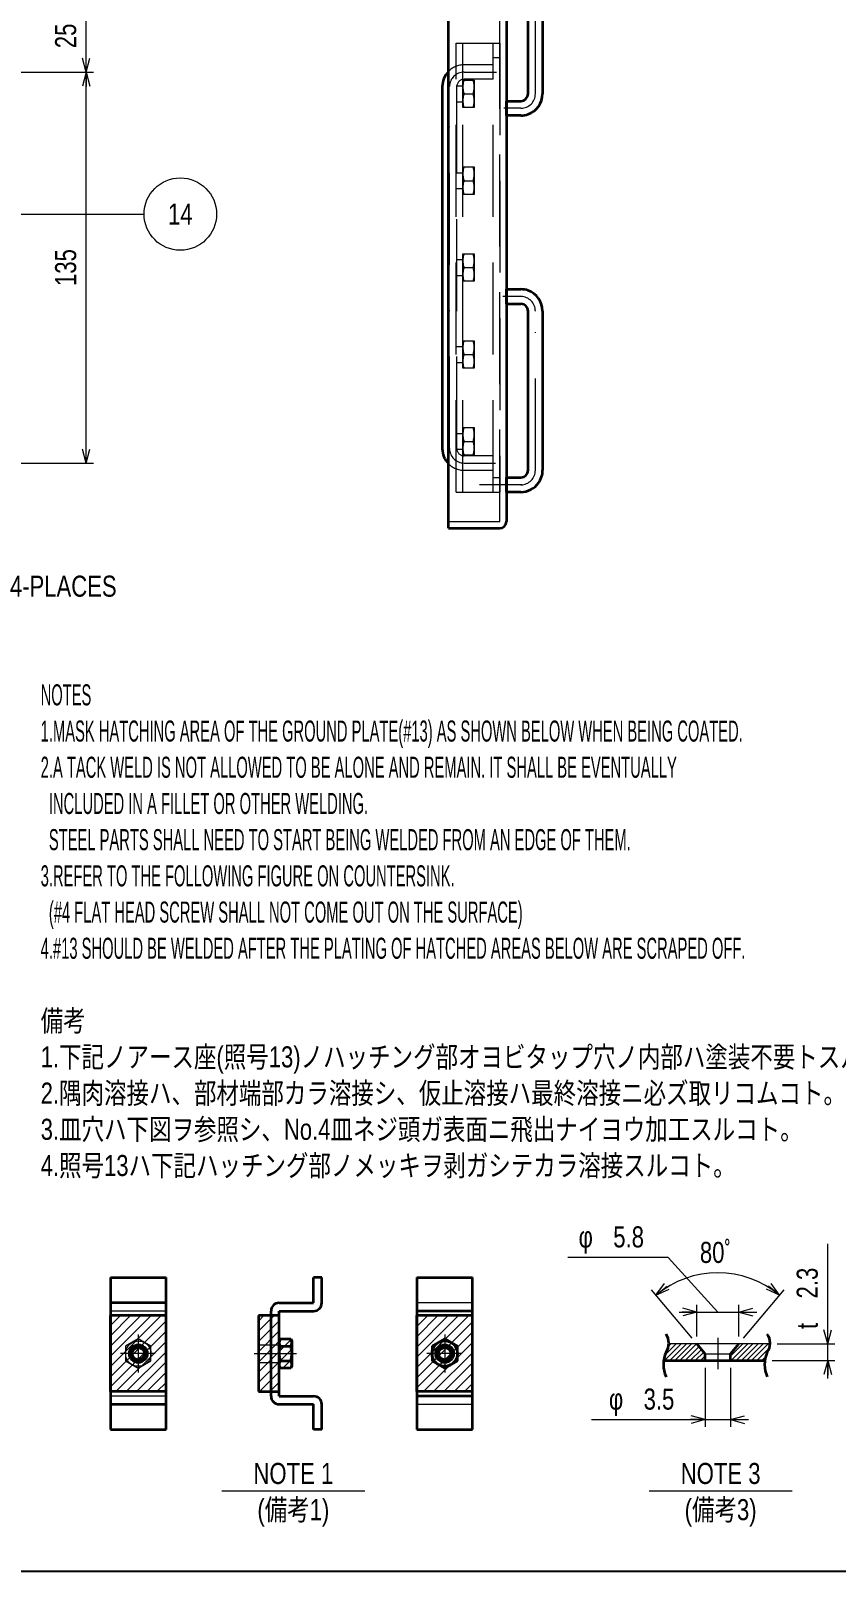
# Model space of a CAD drawing. Header units: millimetres. Extents: x 10 to 832, y 7 to 590.
# Drawn here: x 418.4 to 529.5, y 15 to 227.7 of the extents above; entities that cross this region are included whole.
import ezdxf
from ezdxf.enums import TextEntityAlignment as Align

# ---------------------------------------------------------------- set-up
doc = ezdxf.new("R2010")
doc.units = ezdxf.units.MM
doc.linetypes.add('DASHDOT', pattern=[25.3, 12.7, -6.3, 0, -6.3])
doc.linetypes.add('DASHED', pattern=[19, 12.7, -6.3])
for name, color, linetype in [('GR1_02', 7, 'Continuous'), ('GR1_04', 7, 'Continuous'), ('GR1_13', 7, 'Continuous'), ('GR1_15', 7, 'Continuous'), ('GR1_16', 7, 'Continuous'), ('図面枠B6M', 7, 'Continuous'), ('表題、部品表_02', 7, 'Continuous')]:
    doc.layers.add(name, color=color, linetype=linetype)
doc.styles.add('HG丸ｺﾞｼｯｸM-PRO', font='')
doc.styles.get('HG丸ｺﾞｼｯｸM-PRO').set_extended_font_data('HG丸ｺﾞｼｯｸM-PRO')
pattern_1 = [(45, (0, 0), (-0.7071068, 0.7071068), [])]

# ---------------------------------------------------------------- blocks, each defined once
blk = doc.blocks.new('BLKF023')
at = {"layer": '図面枠B6M', "color": 2, "linetype": 'Continuous', "lineweight": 25}
blk.add_line((9.5, 15), (831.5, 15), dxfattribs=at)
blk = doc.blocks.new('FXTIP_ARROW_S')
at = {"color": 0, "linetype": 'Continuous', "lineweight": -2}
for q in [(-1, 0), (-0.97, 0.26), (-0.97, -0.26)]:
    blk.add_line((0, 0), q, dxfattribs=at)
blk = doc.blocks.new('FXTIP_ARROW_E')
at = {"color": 0, "linetype": 'Continuous', "lineweight": -2}
for q in [(-1, 0), (-0.97, 0.26), (-0.97, -0.26)]:
    blk.add_line((0, 0), q, dxfattribs=at)
blk = doc.blocks.new('BLKF049')
at = {"layer": '表題、部品表_02', "color": 3, "linetype": 'Continuous', "lineweight": 35}
for p, q in [((452.64, 46.8), (452.8, 47.07)), ((452.8, 47.07), (454.24, 47.07)), ((454.24, 47.07), (454.39, 46.8)), ((452.64, 43.3), (452.64, 46.8)), ((452.8, 46.06), (454.24, 46.06)), ((454.39, 46.8), (454.39, 43.3)), ((452.8, 43.03), (452.64, 43.3)), ((452.8, 44.04), (454.24, 44.04)), ((454.24, 43.03), (452.8, 43.03)), ((454.39, 43.3), (454.24, 43.03))]:
    blk.add_line(p, q, dxfattribs=at)
for centre, radius, start, end in [((453.54, 46.57), 0.895, 145.6158, 214.3842), ((453.5, 46.57), 0.895, 325.6158, 34.3842), ((455.99, 45.05), 3.34, 162.412, 197.588), ((451.05, 45.05), 3.34, 342.412, 17.588), ((453.54, 43.54), 0.895, 145.6158, 214.3842), ((453.5, 43.54), 0.895, 325.6158, 34.3842)]:
    blk.add_arc(centre, radius, start, end, dxfattribs=at)
blk = doc.blocks.new('BLKF050')
at = {"layer": '表題、部品表_02', "color": 3, "linetype": 'Continuous', "lineweight": 35}
for p, q in [((437.05, 50.3), (429.35, 50.3)), ((429.35, 39.8), (429.35, 50.3)), ((437.05, 39.8), (437.05, 50.3)), ((437.05, 39.8), (429.35, 39.8))]:
    blk.add_line(p, q, dxfattribs=at)
at = {"layer": '表題、部品表_02', "color": 4, "linetype": 'DASHDOT', "lineweight": 13}
for p, q in [((433.2, 47.7), (433.2, 42.42)), ((435.53, 45.05), (430.73, 45.05))]:
    blk.add_line(p, q, dxfattribs=at)
at = {"layer": '表題、部品表_02', "color": 3, "linetype": 'Continuous', "lineweight": 35}
blk.add_circle((433.2, 45.05), 1.23, dxfattribs=at)
blk = doc.blocks.new('BLKF052')
at = {"layer": '表題、部品表_02', "color": 3, "linetype": 'Continuous', "lineweight": 35}
for p, q in [((449.77, 50.3), (449.77, 39.8)), ((452.64, 50.3), (449.77, 50.3)), ((451.52, 39.8), (451.52, 50.3)), ((449.77, 39.8), (452.64, 39.8))]:
    blk.add_line(p, q, dxfattribs=at)
blk = doc.blocks.new('BLKF051')
at = {"layer": '表題、部品表_02', "color": 4, "linetype": 'DASHED', "lineweight": 13}
for p, q in [((449.77, 46.28), (451.52, 46.28)), ((449.77, 43.83), (451.52, 43.83))]:
    blk.add_line(p, q, dxfattribs=at)
at = {"layer": '表題、部品表_02', "color": 3, "linetype": 'Continuous', "lineweight": 35}
blk.add_blockref('BLKF052', (0, 0), dxfattribs=at)
blk = doc.blocks.new('BLKF053')
at = {"layer": '表題、部品表_02', "color": 3, "linetype": 'Continuous', "lineweight": 35}
for p, q in [((458.52, 55.55), (457.4, 55.55)), ((457.4, 52.05), (457.4, 55.55)), ((458.52, 52.05), (458.52, 55.55)), ((452.64, 52.05), (457.4, 52.05)), ((451.52, 39.17), (451.52, 50.93)), ((452.64, 50.93), (457.4, 50.93)), ((452.64, 39.17), (452.64, 50.93)), ((452.64, 39.17), (457.4, 39.17)), ((452.64, 38.05), (457.4, 38.05)), ((457.4, 34.55), (457.4, 38.05)), ((458.52, 34.55), (458.52, 38.05)), ((458.52, 34.55), (457.4, 34.55))]:
    blk.add_line(p, q, dxfattribs=at)
at = {"layer": '表題、部品表_02', "color": 4, "linetype": 'DASHED', "lineweight": 13}
for p, q in [((451.52, 46.28), (452.64, 46.28)), ((451.52, 43.83), (452.64, 43.83))]:
    blk.add_line(p, q, dxfattribs=at)
at = {"layer": '表題、部品表_02', "color": 3, "linetype": 'Continuous', "lineweight": 35}
for centre, start, end in [((452.64, 50.93), 90, 180), ((457.4, 52.05), 270, 0), ((452.64, 39.17), 180, 270), ((457.4, 38.05), 0, 90)]:
    blk.add_arc(centre, 1.12, start, end, dxfattribs=at)
blk = doc.blocks.new('BLKF054')
at = {"layer": '表題、部品表_02', "color": 3, "linetype": 'Continuous', "lineweight": 35}
for p, q in [((429.35, 55.55), (437.05, 55.55)), ((429.35, 55.55), (429.35, 34.55)), ((437.05, 34.55), (437.05, 55.55)), ((437.05, 52.05), (429.35, 52.05)), ((429.35, 38.05), (437.05, 38.05)), ((429.35, 34.55), (437.05, 34.55))]:
    blk.add_line(p, q, dxfattribs=at)
at = {"layer": '表題、部品表_02', "color": 4, "linetype": 'DASHED', "lineweight": 13}
for p, q in [((437.05, 50.93), (429.35, 50.93)), ((437.05, 39.17), (429.35, 39.17))]:
    blk.add_line(p, q, dxfattribs=at)
blk = doc.blocks.new('BLKF055')
at = {"layer": '表題、部品表_02', "color": 4, "linetype": 'DASHED', "lineweight": 13}
for p, q in [((433.2, 47.07), (431.45, 46.06)), ((434.95, 46.06), (433.2, 47.07)), ((431.45, 46.06), (431.45, 44.04)), ((434.95, 44.04), (434.95, 46.06)), ((431.45, 44.04), (433.2, 43.03)), ((433.2, 43.03), (434.95, 44.04))]:
    blk.add_line(p, q, dxfattribs=at)
blk.add_circle((433.2, 45.05), 1.75, dxfattribs=at)
at = {"layer": '表題、部品表_02', "color": 3, "linetype": 'Continuous', "lineweight": 35}
for radius in [1.05, 0.84]:
    blk.add_circle((433.2, 45.05), radius, dxfattribs=at)
blk = doc.blocks.new('BLKF056')
at = {"layer": '表題、部品表_02', "color": 3, "linetype": 'Continuous', "lineweight": 35}
for p, q in [((479.34, 50.3), (471.64, 50.3)), ((471.64, 39.8), (471.64, 50.3)), ((479.34, 39.8), (479.34, 50.3)), ((479.34, 39.8), (471.64, 39.8))]:
    blk.add_line(p, q, dxfattribs=at)
at = {"layer": '表題、部品表_02', "color": 4, "linetype": 'DASHDOT', "lineweight": 13}
for p, q in [((475.49, 47.7), (475.49, 42.42)), ((477.82, 45.05), (473.02, 45.05))]:
    blk.add_line(p, q, dxfattribs=at)
at = {"layer": '表題、部品表_02', "color": 3, "linetype": 'Continuous', "lineweight": 35}
blk.add_circle((475.49, 45.05), 1.23, dxfattribs=at)
blk = doc.blocks.new('BLKF057')
at = {"layer": '表題、部品表_02', "color": 3, "linetype": 'Continuous', "lineweight": 35}
for p, q in [((471.64, 55.55), (479.34, 55.55)), ((471.64, 55.55), (471.64, 34.55)), ((479.34, 34.55), (479.34, 55.55)), ((479.34, 50.93), (471.64, 50.93)), ((479.34, 39.17), (471.64, 39.17)), ((471.64, 34.55), (479.34, 34.55))]:
    blk.add_line(p, q, dxfattribs=at)
at = {"layer": '表題、部品表_02', "color": 4, "linetype": 'DASHED', "lineweight": 13}
for p, q in [((479.34, 52.05), (471.64, 52.05)), ((471.64, 38.05), (479.34, 38.05))]:
    blk.add_line(p, q, dxfattribs=at)
blk = doc.blocks.new('BLKF058')
at = {"layer": '表題、部品表_02', "color": 3, "linetype": 'Continuous', "lineweight": 35}
for p, q in [((475.49, 47.07), (473.74, 46.06)), ((477.24, 46.06), (475.49, 47.07)), ((473.74, 46.06), (473.74, 44.04)), ((477.24, 44.04), (477.24, 46.06)), ((473.74, 44.04), (475.49, 43.03)), ((475.49, 43.03), (477.24, 44.04))]:
    blk.add_line(p, q, dxfattribs=at)
for radius in [1.75, 1.05, 0.84]:
    blk.add_circle((475.49, 45.05), radius, dxfattribs=at)
blk = doc.blocks.new('BLKF102')
at = {"layer": 'GR1_02', "color": 3, "linetype": 'Continuous', "lineweight": 35}
for p, q in [((476, 159.04), (476, 411.04)), ((484, 410.12), (484, 159.96)), ((476, 159.04), (483.08, 159.04))]:
    blk.add_line(p, q, dxfattribs=at)
at = {"layer": 'GR1_02', "color": 4, "linetype": 'DASHED', "lineweight": 13}
for p, q in [((483.08, 159.96), (483.08, 410.12)), ((476, 159.96), (483.08, 159.96))]:
    blk.add_line(p, q, dxfattribs=at)
at = {"layer": 'GR1_02', "color": 4, "linetype": 'DASHDOT', "lineweight": 13}
blk.add_line((486.2, 165.04), (480.28, 165.04), dxfattribs=at)
at = {"layer": 'GR1_02', "color": 3, "linetype": 'Continuous', "lineweight": 35}
blk.add_arc((483.08, 159.96), 0.92, 270, 0, dxfattribs=at)
blk = doc.blocks.new('BLKF194')
at = {"layer": 'GR1_04', "color": 4, "linetype": 'DASHED', "lineweight": 13}
for p, q in [((484, 260.04), (486, 260.04)), ((487, 251.04), (487, 253.87))]:
    blk.add_line(p, q, dxfattribs=at)
at = {"layer": 'GR1_04', "color": 3, "linetype": 'Continuous', "lineweight": 35}
for p, q in [((484, 258.04), (484, 260.04)), ((484, 258.04), (486, 258.04)), ((487, 253.87), (487, 257.04)), ((489, 257.04), (489, 219.04)), ((487, 219.04), (487, 251.04)), ((484, 216.04), (484, 218.04)), ((484, 218.04), (486, 218.04)), ((486, 216.04), (484, 216.04))]:
    blk.add_line(p, q, dxfattribs=at)
at = {"layer": 'GR1_04', "color": 4, "linetype": 'DASHDOT', "lineweight": 13}
for p, q in [((486, 259.04), (483.5, 259.04)), ((488, 219.04), (488, 257.04)), ((486, 217.04), (483.64, 217.04))]:
    blk.add_line(p, q, dxfattribs=at)
at = {"layer": 'GR1_04', "color": 4, "linetype": 'DASHED', "lineweight": 13}
blk.add_arc((486, 257.04), 3, 56.4427, 90, dxfattribs=at)
at = {"layer": 'GR1_04', "color": 4, "linetype": 'DASHDOT', "lineweight": 13}
for centre, start, end in [((486, 257.04), 360, 90), ((486, 219.04), 270, 360)]:
    blk.add_arc(centre, 2, start, end, dxfattribs=at)
at = {"layer": 'GR1_04', "color": 3, "linetype": 'Continuous', "lineweight": 35}
for centre, radius, start, end in [((486, 257.04), 1, 360, 90), ((486, 257.04), 3, 360, 56.4427), ((486, 219.04), 1, 270, 360), ((486, 219.04), 3, 270, 289.4712)]:
    blk.add_arc(centre, radius, start, end, dxfattribs=at)
at = {"layer": 'GR1_04', "color": 4, "linetype": 'Continuous', "lineweight": 35}
blk.add_arc((486, 219.04), 3, 289.4712, 360, dxfattribs=at)
blk = doc.blocks.new('BLKF195')
at = {"layer": 'GR1_04', "color": 3, "linetype": 'Continuous', "lineweight": 35}
for p, q in [((484, 192.04), (486, 192.04)), ((484, 190.04), (484, 192.04)), ((484, 190.04), (486, 190.04)), ((487, 167.04), (487, 189.04)), ((489, 189.04), (489, 167.04)), ((484, 164.04), (484, 166.04)), ((484, 166.04), (486, 166.04)), ((486, 164.04), (484, 164.04))]:
    blk.add_line(p, q, dxfattribs=at)
at = {"layer": 'GR1_04', "color": 4, "linetype": 'DASHDOT', "lineweight": 13}
for p, q in [((486, 191.04), (483.5, 191.04)), ((488, 167.04), (488, 189.04)), ((486, 165.04), (483.64, 165.04))]:
    blk.add_line(p, q, dxfattribs=at)
at = {"layer": 'GR1_04', "color": 3, "linetype": 'Continuous', "lineweight": 35}
for centre, radius, start, end in [((486, 189.04), 3, 70.5288, 90), ((486, 189.04), 1, 360, 90), ((486, 167.04), 1, 270, 360), ((486, 167.04), 3, 324.4229, 360), ((486, 167.04), 3, 270, 324.4229)]:
    blk.add_arc(centre, radius, start, end, dxfattribs=at)
at = {"layer": 'GR1_04', "color": 4, "linetype": 'Continuous', "lineweight": 35}
blk.add_arc((486, 189.04), 3, 360, 70.5288, dxfattribs=at)
at = {"layer": 'GR1_04', "color": 4, "linetype": 'DASHDOT', "lineweight": 13}
for centre, start, end in [((486, 189.04), 360, 90), ((486, 167.04), 270, 360)]:
    blk.add_arc(centre, 2, start, end, dxfattribs=at)
blk = doc.blocks.new('BLKF199')
at = {"layer": 'GR1_04', "color": 4, "linetype": 'DASHED', "lineweight": 13}
for p, q in [((482.16, 223.04), (478.16, 223.04)), ((482.16, 221.04), (482.16, 223.04)), ((477.16, 170.04), (477.16, 220.04)), ((482.16, 221.04), (478.16, 221.04)), ((482.16, 169.04), (478.16, 169.04)), ((482.16, 167.04), (482.16, 169.04)), ((478.16, 167.04), (482.16, 167.04))]:
    blk.add_line(p, q, dxfattribs=at)
at = {"layer": 'GR1_04', "color": 4, "linetype": 'DASHDOT', "lineweight": 13}
for p, q in [((478.16, 222.04), (482.66, 222.04)), ((476.16, 170.04), (476.16, 220.04)), ((478.16, 168.04), (482.52, 168.04))]:
    blk.add_line(p, q, dxfattribs=at)
at = {"layer": 'GR1_04', "color": 3, "linetype": 'Continuous', "lineweight": 35}
blk.add_line((475.16, 220.04), (475.16, 170.04), dxfattribs=at)
for centre, start, end in [((478.16, 220.04), 136.0545, 180), ((478.16, 170.04), 180, 223.9455)]:
    blk.add_arc(centre, 3, start, end, dxfattribs=at)
at = {"layer": 'GR1_04', "color": 4, "linetype": 'DASHED', "lineweight": 13}
for centre, radius, start, end in [((478.16, 220.04), 3, 90, 136.0545), ((478.16, 220.04), 1, 90, 180), ((478.16, 170.04), 1, 180, 270), ((478.16, 170.04), 3, 223.9455, 270)]:
    blk.add_arc(centre, radius, start, end, dxfattribs=at)
at = {"layer": 'GR1_04', "color": 4, "linetype": 'DASHDOT', "lineweight": 13}
for centre, start, end in [((478.16, 220.04), 90, 180), ((478.16, 170.04), 180, 270)]:
    blk.add_arc(centre, 2, start, end, dxfattribs=at)
blk = doc.blocks.new('BLKF227')
at = {"layer": 'GR1_02', "color": 4, "linetype": 'DASHED', "lineweight": 13}
for p, q in [((478, 169.14), (478, 172.94)), ((478, 172.94), (479.56, 172.94)), ((479.56, 172.94), (479.56, 169.14)), ((478.14, 171.04), (479.56, 171.04)), ((479.56, 169.14), (478, 169.14))]:
    blk.add_line(p, q, dxfattribs=at)
for centre, start, end in [((481.24, 171.99), 162.926, 197.074), ((476.32, 171.99), 342.926, 17.074), ((481.24, 170.09), 162.926, 197.074), ((476.32, 170.09), 342.926, 17.074)]:
    blk.add_arc(centre, 3.24, start, end, dxfattribs=at)
blk = doc.blocks.new('BLKF228')
at = {"layer": 'GR1_02', "color": 4, "linetype": 'DASHED', "lineweight": 13}
for p, q in [((478, 181.14), (478, 184.94)), ((478, 184.94), (479.56, 184.94)), ((478.14, 183.04), (479.56, 183.04)), ((479.56, 184.94), (479.56, 181.14)), ((479.56, 181.14), (478, 181.14))]:
    blk.add_line(p, q, dxfattribs=at)
for centre, start, end in [((481.24, 183.99), 162.926, 197.074), ((481.24, 182.09), 162.926, 197.074), ((476.32, 183.99), 342.926, 17.074), ((476.32, 182.09), 342.926, 17.074)]:
    blk.add_arc(centre, 3.24, start, end, dxfattribs=at)
blk = doc.blocks.new('BLKF229')
at = {"layer": 'GR1_02', "color": 4, "linetype": 'DASHED', "lineweight": 13}
for p, q in [((478, 193.14), (478, 196.94)), ((478, 196.94), (479.56, 196.94)), ((479.56, 196.94), (479.56, 193.14)), ((478.14, 195.04), (479.56, 195.04)), ((479.56, 193.14), (478, 193.14))]:
    blk.add_line(p, q, dxfattribs=at)
for centre, start, end in [((481.24, 195.99), 162.926, 197.074), ((476.32, 195.99), 342.926, 17.074), ((481.24, 194.09), 162.926, 197.074), ((476.32, 194.09), 342.926, 17.074)]:
    blk.add_arc(centre, 3.24, start, end, dxfattribs=at)
blk = doc.blocks.new('BLKF230')
at = {"layer": 'GR1_02', "color": 4, "linetype": 'DASHED', "lineweight": 13}
for p, q in [((478, 205.14), (478, 208.94)), ((478, 208.94), (479.56, 208.94)), ((479.56, 208.94), (479.56, 205.14)), ((478.14, 207.04), (479.56, 207.04)), ((479.56, 205.14), (478, 205.14))]:
    blk.add_line(p, q, dxfattribs=at)
for centre, start, end in [((481.24, 207.99), 162.926, 197.074), ((476.32, 207.99), 342.926, 17.074), ((481.24, 206.09), 162.926, 197.074), ((476.32, 206.09), 342.926, 17.074)]:
    blk.add_arc(centre, 3.24, start, end, dxfattribs=at)
blk = doc.blocks.new('BLKF231')
at = {"layer": 'GR1_02', "color": 4, "linetype": 'DASHED', "lineweight": 13}
for p, q in [((478, 217.14), (478, 220.94)), ((478, 220.94), (479.56, 220.94)), ((479.56, 220.94), (479.56, 217.14)), ((479.56, 217.14), (478, 217.14)), ((478.14, 219.04), (479.56, 219.04))]:
    blk.add_line(p, q, dxfattribs=at)
for centre, start, end in [((481.24, 219.99), 162.926, 197.074), ((476.32, 219.99), 342.926, 17.074), ((481.24, 218.09), 162.926, 197.074), ((476.32, 218.09), 342.926, 17.074)]:
    blk.add_arc(centre, 3.24, start, end, dxfattribs=at)
blk = doc.blocks.new('BLKF226')
at = {"layer": 'GR1_02', "color": 4, "linetype": 'DASHED', "lineweight": 13}
for p, q in [((477.08, 164.04), (477.08, 226.04)), ((477.08, 226.04), (483.08, 226.04)), ((478, 164.04), (478, 226.04)), ((482.16, 164.04), (482.16, 226.04)), ((483.08, 226.04), (483.08, 164.04)), ((482.16, 224.04), (483.08, 224.04)), ((477.08, 220.14), (478, 220.14)), ((477.08, 217.94), (478, 217.94)), ((477.08, 208.14), (478, 208.14)), ((477.08, 205.94), (478, 205.94)), ((477.08, 196.14), (478, 196.14)), ((477.08, 193.94), (478, 193.94)), ((477.08, 184.14), (478, 184.14)), ((477.08, 181.94), (478, 181.94)), ((477.08, 172.14), (478, 172.14)), ((477.08, 169.94), (478, 169.94)), ((482.16, 166.04), (483.08, 166.04)), ((477.08, 164.04), (483.08, 164.04))]:
    blk.add_line(p, q, dxfattribs=at)
for name in ['BLKF231', 'BLKF230', 'BLKF229', 'BLKF228', 'BLKF227']:
    blk.add_blockref(name, (0, 0), dxfattribs=at)

msp = doc.modelspace()

# ---------------------------------------------------------------- hatches: boundary and pattern name
at = {"layer": '表題、部品表_02', "linetype": 'Continuous', "lineweight": 13}
h = msp.add_hatch(dxfattribs=at)
h.set_pattern_fill('_USER', color=4, angle=45, style=0, pattern_type=0)
h.set_pattern_definition(pattern_1)
h.paths.add_polyline_path([(437.05, 50.3), (429.35, 50.3), (429.35, 39.8), (437.05, 39.8)], flags=0)
h = msp.add_hatch(dxfattribs=at)
h.set_pattern_fill('_USER', color=4, angle=45, style=0, pattern_type=0)
h.set_pattern_definition(pattern_1)
h.paths.add_polyline_path([(452.64, 50.3), (449.77, 50.3), (449.77, 39.8), (452.64, 39.8)], flags=0)
h = msp.add_hatch(dxfattribs=at)
h.set_pattern_fill('_USER', color=4, angle=45, style=0, pattern_type=0)
h.set_pattern_definition(pattern_1)
h.paths.add_polyline_path([(479.34, 50.3), (471.64, 50.3), (471.64, 39.8), (479.34, 39.8)], flags=0)
h = msp.add_hatch(dxfattribs=at)
h.set_pattern_fill('_USER', color=4, angle=45, style=0, pattern_type=0)
h.set_pattern_definition(pattern_1)
h.paths.add_polyline_path([(454.39, 46.8), (454.24, 47.07), (452.8, 47.07), (452.64, 46.8), (452.64, 43.3), (452.8, 43.03), (454.24, 43.03), (454.39, 43.3)], flags=0)
h = msp.add_hatch(dxfattribs=at)
h.set_pattern_fill('_USER', color=4, scale=0.5, angle=45, style=0, pattern_type=0)
h.set_pattern_definition([(45, (0, 0), (-0.3535534, 0.3535534), [])])
edge = h.paths.add_edge_path(flags=0)
edge.add_arc((518.12, 46.49), 2.27, 326.6015, 357.4761)
edge.add_line((520.38, 46.39), (516.08, 46.39))
edge.add_line((516.08, 46.39), (514.93, 45.02))
edge.add_line((514.93, 45.02), (514.93, 44.09))
edge.add_line((514.93, 44.09), (519.67, 44.09))
edge.add_arc((523.68, 43.54), 4.04, 155.1209, 172.1772, ccw=False)
edge = h.paths.add_edge_path(flags=0)
edge.add_line((510.28, 46.39), (506.42, 46.39))
edge.add_arc((504.15, 46.49), 2.27, 326.6015, 357.4761, ccw=False)
edge.add_arc((509.71, 43.54), 4.04, 155.1209, 172.1772)
edge.add_line((505.71, 44.09), (511.43, 44.09))
edge.add_line((511.43, 44.09), (511.43, 45.02))
edge.add_line((511.43, 45.02), (510.8, 45.76))
edge.add_line((510.8, 45.76), (510.28, 46.39))

# ---------------------------------------------------------------- linework, layer by layer
at = {"layer": 'GR1_15', "color": 4, "linetype": 'Continuous', "lineweight": 13}
msp.add_line((371, 202.43), (434, 202.43), dxfattribs=at)
msp.add_circle((439, 202.43), 5, dxfattribs=at)
at = {"layer": 'GR1_16', "color": 4, "linetype": 'Continuous', "lineweight": 13}
for p, q in [((426, 222.04), (426, 232.04)), ((372, 222.04), (427, 222.04)), ((426, 168.04), (426, 222.04)), ((372, 168.04), (427, 168.04))]:
    msp.add_line(p, q, dxfattribs=at)
at = {"layer": '表題、部品表_02', "color": 4, "linetype": 'Continuous', "lineweight": 13}
for p, q in [((528.35, 46.39), (528.35, 60.23)), ((506.31, 58.34), (492.47, 58.34)), ((513.18, 50.79), (506.31, 58.34)), ((509.63, 47.16), (504.01, 53.87)), ((516.72, 47.16), (522.35, 53.87)), ((510.28, 47.39), (510.28, 51.79)), ((516.08, 47.39), (516.08, 51.79)), ((452.64, 50.3), (452.64, 39.8)), ((507.86, 50.79), (510.28, 50.79)), ((510.28, 50.79), (516.08, 50.79)), ((516.08, 50.79), (518.58, 50.79)), ((520.38, 46.39), (506.42, 46.39)), ((511.43, 45.02), (514.93, 45.02)), ((521.38, 46.39), (529.35, 46.39)), ((528.35, 44.09), (528.35, 46.39)), ((511.43, 43.09), (511.43, 34.94)), ((514.93, 43.09), (514.93, 34.94)), ((520.67, 44.09), (529.35, 44.09)), ((528.35, 41.59), (528.35, 44.09)), ((495.73, 35.94), (511.43, 35.94)), ((511.43, 35.94), (514.93, 35.94)), ((514.93, 35.94), (517.43, 35.94)), ((444.72, 26.12), (464.48, 26.12)), ((503.69, 26.12), (523.45, 26.12))]:
    msp.add_line(p, q, dxfattribs=at)
at = {"layer": '表題、部品表_02', "color": 4, "linetype": 'DASHDOT', "lineweight": 13}
for p, q in [((513.18, 47.22), (513.18, 42.9)), ((449.21, 45.05), (455.02, 45.05))]:
    msp.add_line(p, q, dxfattribs=at)
at = {"layer": '表題、部品表_02', "color": 3, "linetype": 'Continuous', "lineweight": 35}
for p, q in [((511.43, 45.02), (510.28, 46.39)), ((511.43, 44.09), (511.43, 45.02)), ((514.93, 45.02), (516.08, 46.39)), ((514.93, 44.09), (514.93, 45.02)), ((505.71, 44.09), (519.67, 44.09))]:
    msp.add_line(p, q, dxfattribs=at)
at = {"layer": '表題、部品表_02', "color": 4, "linetype": 'Continuous', "lineweight": 13}
msp.add_arc((513.18, 42.94), 13.27, 50, 130, dxfattribs=at)
at = {"layer": '表題、部品表_02', "color": 3, "linetype": 'Continuous', "lineweight": 35}
for centre, radius, start, end in [((504.15, 46.49), 2.27, 326.6015, 33.3985), ((518.12, 46.49), 2.27, 326.6015, 33.3985), ((509.71, 43.54), 4.04, 155.1209, 204.8791), ((523.68, 43.54), 4.04, 155.1209, 204.8791)]:
    msp.add_arc(centre, radius, start, end, dxfattribs=at)

# ---------------------------------------------------------------- block references
at = {"layer": 'GR1_02', "color": 4, "linetype": 'Continuous', "lineweight": 13}
msp.add_blockref('BLKF102', (0, 0), dxfattribs=at)
at = {"layer": 'GR1_02', "color": 4, "linetype": 'DASHED', "lineweight": 13}
msp.add_blockref('BLKF226', (0, 0), dxfattribs=at)
at = {"layer": 'GR1_04', "color": 3, "linetype": 'Continuous', "lineweight": 35}
for name in ['BLKF194', 'BLKF195']:
    msp.add_blockref(name, (0, 0), dxfattribs=at)
at = {"layer": 'GR1_04', "color": 4, "linetype": 'DASHED', "lineweight": 13}
msp.add_blockref('BLKF199', (0, 0), dxfattribs=at)
at = {"layer": 'GR1_16', "color": 4, "linetype": 'Continuous', "lineweight": 13, "xscale": 2, "yscale": 2}
for name, p, rotation in [('FXTIP_ARROW_S', (426, 222.04), 270), ('FXTIP_ARROW_E', (426, 222.04), 90), ('FXTIP_ARROW_S', (426, 168.04), 270)]:
    msp.add_blockref(name, p, dxfattribs=dict(at, rotation=rotation))
at = {"layer": '図面枠B6M', "color": 4, "linetype": 'Continuous', "lineweight": 13}
msp.add_blockref('BLKF023', (0, 0), dxfattribs=at)
at = {"layer": '表題、部品表_02', "color": 3, "linetype": 'Continuous', "lineweight": 35}
for name in ['BLKF054', 'BLKF053', 'BLKF057', 'BLKF050', 'BLKF056', 'BLKF049', 'BLKF058']:
    msp.add_blockref(name, (0, 0), dxfattribs=at)
at = {"layer": '表題、部品表_02', "color": 4, "linetype": 'Continuous', "lineweight": 13, "xscale": 2, "yscale": 2}
for name, p, rotation in [('FXTIP_ARROW_S', (504.65, 53.1), 219.9999999999996), ('FXTIP_ARROW_E', (521.71, 53.1), 319.9999999999983), ('FXTIP_ARROW_E', (510.28, 50.79), 360), ('FXTIP_ARROW_S', (516.08, 50.79), 180), ('FXTIP_ARROW_S', (528.35, 46.39), 270), ('FXTIP_ARROW_E', (528.35, 44.09), 90), ('FXTIP_ARROW_E', (511.43, 35.94), 360), ('FXTIP_ARROW_S', (514.93, 35.94), 180)]:
    msp.add_blockref(name, p, dxfattribs=dict(at, rotation=rotation))
at = {"layer": '表題、部品表_02', "color": 4, "linetype": 'DASHED', "lineweight": 13}
for name in ['BLKF051', 'BLKF055']:
    msp.add_blockref(name, (0, 0), dxfattribs=at)

# ---------------------------------------------------------------- texts
at = {"layer": 'GR1_13', "color": 3, "linetype": 'Continuous', "lineweight": 35, "style": 'HG丸ｺﾞｼｯｸM-PRO', "width": 0.78274}
msp.add_text('4-PLACES', height=2.909, rotation=360, dxfattribs=at).set_placement((430.21, 151.04), align=Align.MIDDLE_RIGHT)
at = {"layer": 'GR1_15', "color": 3, "linetype": 'Continuous', "lineweight": 35, "style": 'HG丸ｺﾞｼｯｸM-PRO', "width": 0.784542}
msp.add_text('14', height=2.909, rotation=0, dxfattribs=at).set_placement((439, 202.43), align=Align.MIDDLE_CENTER)
at = {"layer": 'GR1_16', "color": 3, "linetype": 'Continuous', "lineweight": 35, "style": 'HG丸ｺﾞｼｯｸM-PRO', "width": 0.784542}
for s, p in [('25', (425.5, 227.04)), ('135', (425.5, 195.04))]:
    msp.add_text(s, height=2.909, rotation=90, dxfattribs=at).set_placement(p, align=Align.BOTTOM_CENTER)
at = {"layer": '表題、部品表_02', "color": 3, "linetype": 'Continuous', "lineweight": 35, "style": 'HG丸ｺﾞｼｯｸM-PRO'}
for s, height, width, p in [('NOTES', 2.909, 0.521205, (419.73, 136.03)), ('1.MASK HATCHING AREA OF THE GROUND PLATE(#13) AS SHOWN BELOW WHEN BEING COATED.', 2.9091, 0.522467, (419.73, 131.03)), ('2.A TACK WELD IS NOT ALLOWED TO BE ALONE AND REMAIN. IT SHALL BE EVENTUALLY', 2.9091, 0.522709, (419.73, 126.03)), ('  INCLUDED IN A FILLET OR OTHER WELDING.', 2.9091, 0.522671, (419.73, 121.03)), ('  STEEL PARTS SHALL NEED TO START BEING WELDED FROM AN EDGE OF THEM.', 2.9091, 0.522572, (419.73, 116.03)), ('3.REFER TO THE FOLLOWING FIGURE ON COUNTERSINK.', 2.9091, 0.522323, (419.73, 111.03)), ('  (#4 FLAT HEAD SCREW SHALL NOT COME OUT ON THE SURFACE)', 2.9091, 0.522479, (419.73, 106.03)), ('4.#13 SHOULD BE WELDED AFTER THE PLATING OF HATCHED AREAS BELOW ARE SCRAPED OFF.', 2.9091, 0.522593, (419.73, 101.03)), ('備考', 2.909, 0.781842, (419.73, 91.03)), ('1.下記ノアース座(照号13)ノハッチング部オヨビタップ穴ノ内部ハ塗装不要トスル。', 2.9091, 0.782028, (419.73, 86.03)), ('2.隅肉溶接ハ、部材端部カラ溶接シ、仮止溶接ハ最終溶接ニ必ズ取リコムコト。', 2.9091, 0.781928, (419.73, 81.03)), ('3.皿穴ハ下図ヲ参照シ、No.4皿ネジ頭ガ表面ニ飛出ナイヨウ加工スルコト。', 2.9091, 0.782015, (419.73, 76.03)), ('4.照号13ハ下記ハッチング部ノメッキヲ剥ガシテカラ溶接スルコト。', 2.9091, 0.782067, (419.73, 71.03))]:
    msp.add_text(s, height=height, dxfattribs=dict(at, width=width)).set_placement(p, align=Align.MIDDLE_LEFT)
for s, height, width, p in [('φ', 2.91, 0.781842, (494.95, 58.84)), ('5.8', 2.909, 0.784839, (500.87, 58.84)), ('φ', 2.91, 0.781842, (499.14, 36.44)), ('3.5', 2.909, 0.784839, (505.06, 36.44))]:
    msp.add_text(s, height=height, dxfattribs=dict(at, width=width)).set_placement(p, align=Align.BOTTOM_CENTER)
for s, height, rotation, width, p in [('80ﾟ', 2.909, 0, 0.783712, (513.18, 56.7)), ('2.3', 2.909, 90, 0.784839, (527.85, 54.79)), ('t', 2.91, 90, 0.782198, (527.85, 48.87))]:
    msp.add_text(s, height=height, rotation=rotation, dxfattribs=dict(at, width=width)).set_placement(p, align=Align.BOTTOM_CENTER)
for s, width, p in [('NOTE 1', 0.784001, (454.6, 28.5)), ('NOTE 3', 0.784001, (513.57, 28.5)), ('(備考1)', 0.782427, (454.6, 23.5)), ('(備考3)', 0.782427, (513.57, 23.5))]:
    msp.add_text(s, height=2.909, dxfattribs=dict(at, width=width)).set_placement(p, align=Align.MIDDLE_CENTER)

doc.saveas('drawing.dxf')
